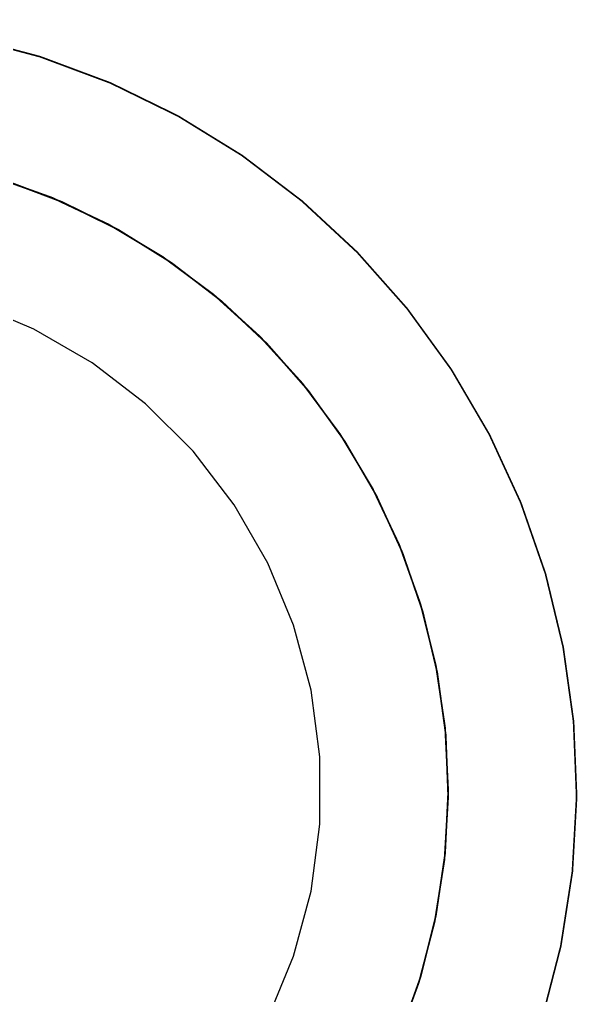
# Model space of a CAD drawing. Header units: inches. Extents: x -18 to 217, y -14 to 159.
# Drawn here: x 1.66 to 6.01, y -1.6 to 6.01 of the extents above; entities that cross this region are included whole.
import ezdxf

# ---------------------------------------------------------------- set-up
doc = ezdxf.new("R2010")
doc.units = ezdxf.units.IN
for name, color, linetype in [('Bottom Layer', 5, 'Continuous'), ('Fabrication', 76, 'Continuous'), ('Multi-Layer', 9, 'Continuous'), ('Top Layer', 1, 'Continuous')]:
    doc.layers.add(name, color=color, linetype=linetype)

msp = doc.modelspace()

# ---------------------------------------------------------------- linework, layer by layer
at = {"layer": 'Bottom Layer'}
for p, q in [((1.773, 3.5952), (1.2885, 3.7958)), ((2.227, 3.333), (1.773, 3.5952)), ((2.643, 3.0138), (2.227, 3.333)), ((3.0138, 2.643), (2.643, 3.0138)), ((3.333, 2.227), (3.0138, 2.643)), ((3.5952, 1.773), (3.333, 2.227)), ((3.7958, 1.2885), (3.5952, 1.773)), ((3.9316, 0.782), (3.7958, 1.2885)), ((4, 0.2622), (3.9316, 0.782)), ((4, -0.2622), (4, 0.2622)), ((3.9316, -0.782), (4, -0.2622)), ((3.7958, -1.2885), (3.9316, -0.782)), ((3.5952, -1.773), (3.7958, -1.2885))]:
    msp.add_line(p, q, dxfattribs=at)
at = {"layer": 'Fabrication', "const_width": 0.0127}
for points in [[(-3.2445, 5.0473, -0.992827), (3.3164, -4.9999)], [(-3.2445, 5.0473, -0.992827), (3.3164, -4.9999)], [(-4.5643, 2.042, -1.839785), (-0.0003, -4.9999)], [(-4.5643, 2.042, -1.839785), (-0.0003, -4.9999)]]:
    msp.add_lwpolyline(points, format="xyb", dxfattribs=at)
at = {"layer": 'Fabrication'}
for points, const_width in [([(4.9997, 0.0001, 1), (-5.0003, 0.0001, 1)], 0.0127), ([(4.9997, 0.0001, 1), (-5.0003, 0.0001, 1)], 0.0127), ([(4.9966, 0.0001, 1), (5.0029, 0.0001, 1)], 0.00635), ([(4.9966, 0.0001, 1), (5.0029, 0.0001, 1)], 0.00635)]:
    msp.add_lwpolyline(points, format="xyb", close=True, dxfattribs=dict(at, const_width=const_width))
at = {"layer": 'Multi-Layer'}
for p, q in [((1.773, 3.5952), (1.2885, 3.7958)), ((2.227, 3.333), (1.773, 3.5952)), ((2.643, 3.0138), (2.227, 3.333)), ((3.0138, 2.643), (2.643, 3.0138)), ((3.333, 2.227), (3.0138, 2.643)), ((3.5952, 1.773), (3.333, 2.227)), ((3.7958, 1.2885), (3.5952, 1.773)), ((3.9316, 0.782), (3.7958, 1.2885)), ((4, 0.2622), (3.9316, 0.782)), ((4, 0), (4, 0.2622)), ((4, -0.2622), (4, 0)), ((3.9316, -0.782), (4, -0.2622)), ((3.7958, -1.2885), (3.9316, -0.782)), ((3.5952, -1.773), (3.7958, -1.2885))]:
    msp.add_line(p, q, dxfattribs=at)
at = {"layer": 'Top Layer'}
for p, q in [((1.773, 3.5952), (1.2885, 3.7958)), ((2.227, 3.333), (1.773, 3.5952)), ((2.643, 3.0138), (2.227, 3.333)), ((3.0138, 2.643), (2.643, 3.0138)), ((3.333, 2.227), (3.0138, 2.643)), ((3.5952, 1.773), (3.333, 2.227)), ((3.7958, 1.2885), (3.5952, 1.773)), ((3.9316, 0.782), (3.7958, 1.2885)), ((4, 0.2622), (3.9316, 0.782)), ((4, -0.2622), (4, 0.2622)), ((3.9316, -0.782), (4, -0.2622)), ((3.7958, -1.2885), (3.9316, -0.782)), ((3.5952, -1.773), (3.7958, -1.2885))]:
    msp.add_line(p, q, dxfattribs=at)

doc.saveas('drawing.dxf')
